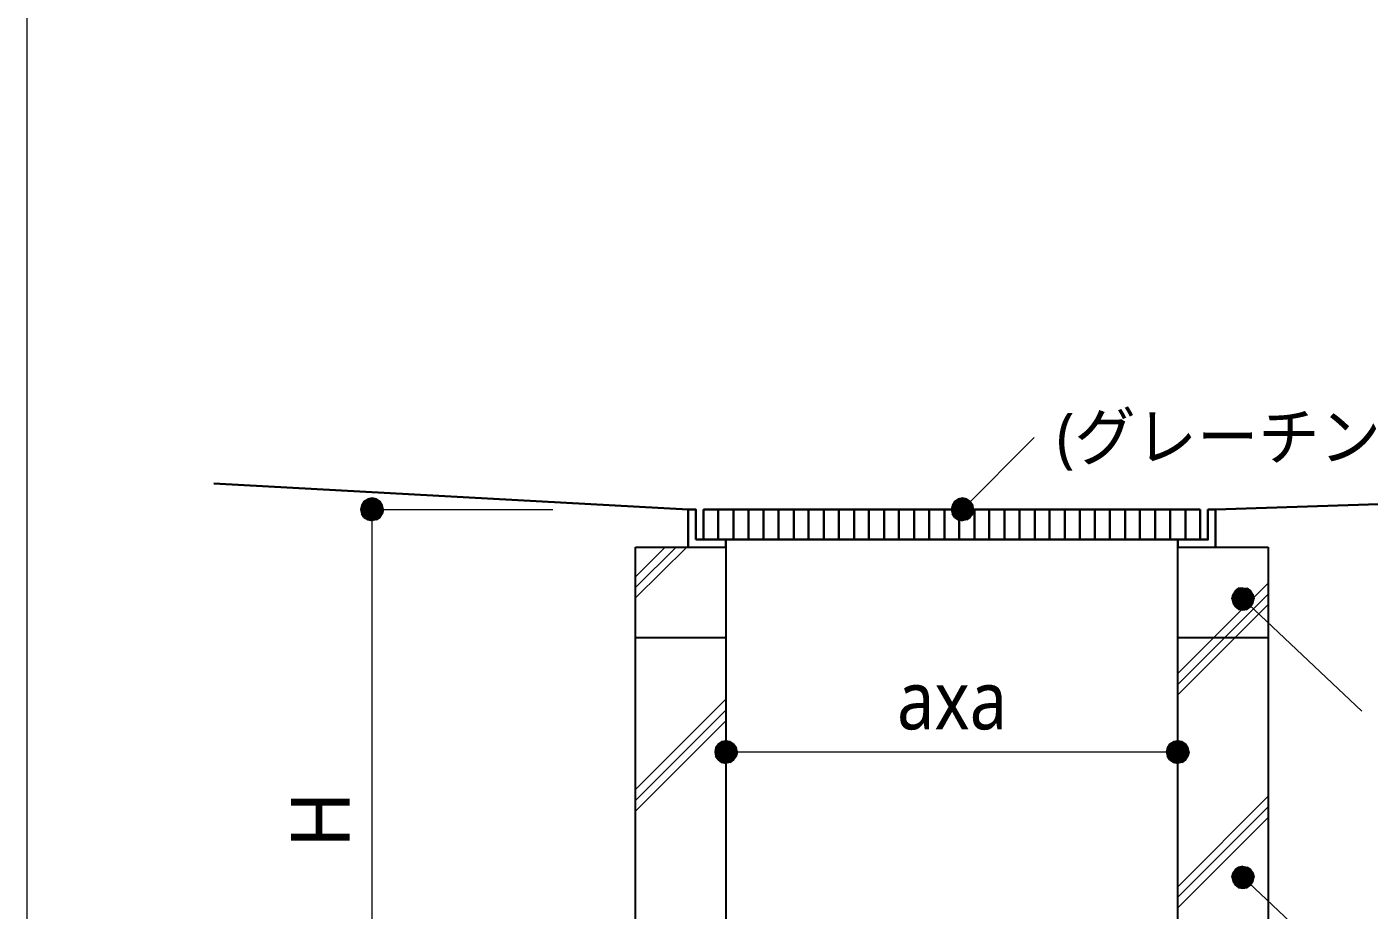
# Model space of a CAD drawing. Header units: millimetres. Extents: x 0 to 420, y 0 to 297.
# Drawn here: x 210.2 to 269.6, y 109.4 to 148.5 of the extents above; entities that cross this region are included whole.
import ezdxf
from ezdxf.enums import TextEntityAlignment as Align

# ---------------------------------------------------------------- set-up
doc = ezdxf.new("R2010")
doc.units = ezdxf.units.MM
doc.styles.add('kst32b', font='NotoSansJP-Variable.ttf')

msp = doc.modelspace()

# ---------------------------------------------------------------- hatches: boundary and pattern name
for points in [[(224.98, 127.317), (224.938, 127.127), (225.446, 127.127), (224.98, 127.317)], [(251.121, 127.317), (251.079, 127.127), (251.587, 127.127), (251.121, 127.317)], [(263.8, 123.634), (263.652, 123.529), (263.991, 123.169), (263.8, 123.634)], [(240.644, 116.586), (240.623, 116.396), (241.11, 116.396), (240.644, 116.586)], [(260.646, 116.586), (260.604, 116.396), (261.112, 116.396), (260.646, 116.586)], [(263.8, 111.294), (263.652, 111.188), (263.991, 110.85), (263.8, 111.294)]]:
    msp.add_hatch(color=7).paths.add_polyline_path(points)
h = msp.add_hatch(color=7)
h.paths.add_polyline_path([(225.446, 127.635), (225.256, 127.593), (225.446, 127.127), (225.446, 127.635)])
h.paths.add_polyline_path([(225.256, 127.593), (225.446, 127.127), (225.086, 127.487), (225.256, 127.593)])
h.paths.add_polyline_path([(225.446, 127.127), (225.086, 127.487), (224.98, 127.317), (225.446, 127.127)])
h = msp.add_hatch(color=7)
h.paths.add_polyline_path([(225.912, 127.317), (225.806, 127.487), (225.446, 127.127), (225.912, 127.317)])
h.paths.add_polyline_path([(225.806, 127.487), (225.446, 127.127), (225.637, 127.593), (225.806, 127.487)])
h.paths.add_polyline_path([(225.446, 127.127), (225.637, 127.593), (225.446, 127.635), (225.446, 127.127)])
h = msp.add_hatch(color=7)
h.paths.add_polyline_path([(225.806, 126.767), (225.912, 126.936), (225.446, 127.127), (225.806, 126.767)])
h.paths.add_polyline_path([(225.912, 126.936), (225.446, 127.127), (225.954, 127.127), (225.912, 126.936)])
h.paths.add_polyline_path([(225.446, 127.127), (225.954, 127.127), (225.912, 127.317), (225.446, 127.127)])
h = msp.add_hatch(color=7)
h.paths.add_polyline_path([(251.587, 127.635), (251.396, 127.593), (251.587, 127.127), (251.587, 127.635)])
h.paths.add_polyline_path([(251.396, 127.593), (251.587, 127.127), (251.227, 127.487), (251.396, 127.593)])
h.paths.add_polyline_path([(251.587, 127.127), (251.227, 127.487), (251.121, 127.317), (251.587, 127.127)])
h = msp.add_hatch(color=7)
h.paths.add_polyline_path([(252.053, 127.317), (251.926, 127.487), (251.587, 127.127), (252.053, 127.317)])
h.paths.add_polyline_path([(251.926, 127.487), (251.587, 127.127), (251.778, 127.593), (251.926, 127.487)])
h.paths.add_polyline_path([(251.587, 127.127), (251.778, 127.593), (251.587, 127.635), (251.587, 127.127)])
h = msp.add_hatch(color=7)
h.paths.add_polyline_path([(251.926, 126.767), (252.053, 126.936), (251.587, 127.127), (251.926, 126.767)])
h.paths.add_polyline_path([(252.053, 126.936), (251.587, 127.127), (252.074, 127.127), (252.053, 126.936)])
h.paths.add_polyline_path([(251.587, 127.127), (252.074, 127.127), (252.053, 127.317), (251.587, 127.127)])
h = msp.add_hatch(color=7)
h.paths.add_polyline_path([(224.938, 127.127), (224.98, 126.936), (225.446, 127.127), (224.938, 127.127)])
h.paths.add_polyline_path([(224.98, 126.936), (225.446, 127.127), (225.086, 126.767), (224.98, 126.936)])
h.paths.add_polyline_path([(225.446, 127.127), (225.086, 126.767), (225.256, 126.661), (225.446, 127.127)])
h = msp.add_hatch(color=7)
h.paths.add_polyline_path([(225.256, 126.661), (225.446, 126.619), (225.446, 127.127), (225.256, 126.661)])
h.paths.add_polyline_path([(225.446, 126.619), (225.446, 127.127), (225.637, 126.661), (225.446, 126.619)])
h.paths.add_polyline_path([(225.446, 127.127), (225.637, 126.661), (225.806, 126.767), (225.446, 127.127)])
h = msp.add_hatch(color=7)
h.paths.add_polyline_path([(251.079, 127.127), (251.121, 126.936), (251.587, 127.127), (251.079, 127.127)])
h.paths.add_polyline_path([(251.121, 126.936), (251.587, 127.127), (251.227, 126.767), (251.121, 126.936)])
h.paths.add_polyline_path([(251.587, 127.127), (251.227, 126.767), (251.396, 126.661), (251.587, 127.127)])
h = msp.add_hatch(color=7)
h.paths.add_polyline_path([(251.396, 126.661), (251.587, 126.619), (251.587, 127.127), (251.396, 126.661)])
h.paths.add_polyline_path([(251.587, 126.619), (251.587, 127.127), (251.778, 126.661), (251.587, 126.619)])
h.paths.add_polyline_path([(251.587, 127.127), (251.778, 126.661), (251.926, 126.767), (251.587, 127.127)])
h = msp.add_hatch(color=7)
h.paths.add_polyline_path([(264.35, 123.529), (264.181, 123.634), (263.991, 123.169), (264.35, 123.529)])
h.paths.add_polyline_path([(264.181, 123.634), (263.991, 123.169), (263.991, 123.656), (264.181, 123.634)])
h.paths.add_polyline_path([(263.991, 123.169), (263.991, 123.656), (263.8, 123.634), (263.991, 123.169)])
h = msp.add_hatch(color=7)
h.paths.add_polyline_path([(263.652, 123.529), (263.546, 123.359), (263.991, 123.169), (263.652, 123.529)])
h.paths.add_polyline_path([(263.546, 123.359), (263.991, 123.169), (263.504, 123.169), (263.546, 123.359)])
h.paths.add_polyline_path([(263.991, 123.169), (263.504, 123.169), (263.546, 122.978), (263.991, 123.169)])
h = msp.add_hatch(color=7)
h.paths.add_polyline_path([(263.546, 122.978), (263.652, 122.809), (263.991, 123.169), (263.546, 122.978)])
h.paths.add_polyline_path([(263.652, 122.809), (263.991, 123.169), (263.8, 122.703), (263.652, 122.809)])
h.paths.add_polyline_path([(263.991, 123.169), (263.8, 122.703), (263.991, 122.661), (263.991, 123.169)])
h = msp.add_hatch(color=7)
h.paths.add_polyline_path([(264.456, 122.978), (264.499, 123.169), (263.991, 123.169), (264.456, 122.978)])
h.paths.add_polyline_path([(264.499, 123.169), (263.991, 123.169), (264.456, 123.359), (264.499, 123.169)])
h.paths.add_polyline_path([(263.991, 123.169), (264.456, 123.359), (264.35, 123.529), (263.991, 123.169)])
h = msp.add_hatch(color=7)
h.paths.add_polyline_path([(263.991, 122.661), (264.181, 122.703), (263.991, 123.169), (263.991, 122.661)])
h.paths.add_polyline_path([(264.181, 122.703), (263.991, 123.169), (264.35, 122.809), (264.181, 122.703)])
h.paths.add_polyline_path([(263.991, 123.169), (264.35, 122.809), (264.456, 122.978), (263.991, 123.169)])
h = msp.add_hatch(color=7)
h.paths.add_polyline_path([(241.11, 116.882), (240.919, 116.861), (241.11, 116.396), (241.11, 116.882)])
h.paths.add_polyline_path([(240.919, 116.861), (241.11, 116.396), (240.771, 116.755), (240.919, 116.861)])
h.paths.add_polyline_path([(241.11, 116.396), (240.771, 116.755), (240.644, 116.586), (241.11, 116.396)])
h = msp.add_hatch(color=7)
h.paths.add_polyline_path([(241.575, 116.586), (241.469, 116.755), (241.11, 116.396), (241.575, 116.586)])
h.paths.add_polyline_path([(241.469, 116.755), (241.11, 116.396), (241.3, 116.861), (241.469, 116.755)])
h.paths.add_polyline_path([(241.11, 116.396), (241.3, 116.861), (241.11, 116.882), (241.11, 116.396)])
h = msp.add_hatch(color=7)
h.paths.add_polyline_path([(241.469, 116.036), (241.575, 116.205), (241.11, 116.396), (241.469, 116.036)])
h.paths.add_polyline_path([(241.575, 116.205), (241.11, 116.396), (241.618, 116.396), (241.575, 116.205)])
h.paths.add_polyline_path([(241.11, 116.396), (241.618, 116.396), (241.575, 116.586), (241.11, 116.396)])
h = msp.add_hatch(color=7)
h.paths.add_polyline_path([(261.112, 116.882), (260.921, 116.861), (261.112, 116.396), (261.112, 116.882)])
h.paths.add_polyline_path([(260.921, 116.861), (261.112, 116.396), (260.752, 116.755), (260.921, 116.861)])
h.paths.add_polyline_path([(261.112, 116.396), (260.752, 116.755), (260.646, 116.586), (261.112, 116.396)])
h = msp.add_hatch(color=7)
h.paths.add_polyline_path([(261.578, 116.586), (261.472, 116.755), (261.112, 116.396), (261.578, 116.586)])
h.paths.add_polyline_path([(261.472, 116.755), (261.112, 116.396), (261.303, 116.861), (261.472, 116.755)])
h.paths.add_polyline_path([(261.112, 116.396), (261.303, 116.861), (261.112, 116.882), (261.112, 116.396)])
h = msp.add_hatch(color=7)
h.paths.add_polyline_path([(261.472, 116.036), (261.578, 116.205), (261.112, 116.396), (261.472, 116.036)])
h.paths.add_polyline_path([(261.578, 116.205), (261.112, 116.396), (261.62, 116.396), (261.578, 116.205)])
h.paths.add_polyline_path([(261.112, 116.396), (261.62, 116.396), (261.578, 116.586), (261.112, 116.396)])
h = msp.add_hatch(color=7)
h.paths.add_polyline_path([(240.623, 116.396), (240.644, 116.205), (241.11, 116.396), (240.623, 116.396)])
h.paths.add_polyline_path([(240.644, 116.205), (241.11, 116.396), (240.771, 116.036), (240.644, 116.205)])
h.paths.add_polyline_path([(241.11, 116.396), (240.771, 116.036), (240.919, 115.93), (241.11, 116.396)])
h = msp.add_hatch(color=7)
h.paths.add_polyline_path([(240.919, 115.93), (241.11, 115.887), (241.11, 116.396), (240.919, 115.93)])
h.paths.add_polyline_path([(241.11, 115.887), (241.11, 116.396), (241.3, 115.93), (241.11, 115.887)])
h.paths.add_polyline_path([(241.11, 116.396), (241.3, 115.93), (241.469, 116.036), (241.11, 116.396)])
h = msp.add_hatch(color=7)
h.paths.add_polyline_path([(260.604, 116.396), (260.646, 116.205), (261.112, 116.396), (260.604, 116.396)])
h.paths.add_polyline_path([(260.646, 116.205), (261.112, 116.396), (260.752, 116.036), (260.646, 116.205)])
h.paths.add_polyline_path([(261.112, 116.396), (260.752, 116.036), (260.921, 115.93), (261.112, 116.396)])
h = msp.add_hatch(color=7)
h.paths.add_polyline_path([(260.921, 115.93), (261.112, 115.887), (261.112, 116.396), (260.921, 115.93)])
h.paths.add_polyline_path([(261.112, 115.887), (261.112, 116.396), (261.303, 115.93), (261.112, 115.887)])
h.paths.add_polyline_path([(261.112, 116.396), (261.303, 115.93), (261.472, 116.036), (261.112, 116.396)])
h = msp.add_hatch(color=7)
h.paths.add_polyline_path([(263.652, 111.188), (263.546, 111.04), (263.991, 110.85), (263.652, 111.188)])
h.paths.add_polyline_path([(263.546, 111.04), (263.991, 110.85), (263.504, 110.85), (263.546, 111.04)])
h.paths.add_polyline_path([(263.991, 110.85), (263.504, 110.85), (263.546, 110.659), (263.991, 110.85)])
h = msp.add_hatch(color=7)
h.paths.add_polyline_path([(264.35, 111.188), (264.181, 111.294), (263.991, 110.85), (264.35, 111.188)])
h.paths.add_polyline_path([(264.181, 111.294), (263.991, 110.85), (263.991, 111.337), (264.181, 111.294)])
h.paths.add_polyline_path([(263.991, 110.85), (263.991, 111.337), (263.8, 111.294), (263.991, 110.85)])
h = msp.add_hatch(color=7)
h.paths.add_polyline_path([(264.456, 110.659), (264.499, 110.85), (263.991, 110.85), (264.456, 110.659)])
h.paths.add_polyline_path([(264.499, 110.85), (263.991, 110.85), (264.456, 111.04), (264.499, 110.85)])
h.paths.add_polyline_path([(263.991, 110.85), (264.456, 111.04), (264.35, 111.188), (263.991, 110.85)])
h = msp.add_hatch(color=7)
h.paths.add_polyline_path([(263.546, 110.659), (263.652, 110.49), (263.991, 110.85), (263.546, 110.659)])
h.paths.add_polyline_path([(263.652, 110.49), (263.991, 110.85), (263.8, 110.384), (263.652, 110.49)])
h.paths.add_polyline_path([(263.991, 110.85), (263.8, 110.384), (263.991, 110.342), (263.991, 110.85)])
h = msp.add_hatch(color=7)
h.paths.add_polyline_path([(263.991, 110.342), (264.181, 110.384), (263.991, 110.85), (263.991, 110.342)])
h.paths.add_polyline_path([(264.181, 110.384), (263.991, 110.85), (264.35, 110.49), (264.181, 110.384)])
h.paths.add_polyline_path([(263.991, 110.85), (264.35, 110.49), (264.456, 110.659), (263.991, 110.85)])

# ---------------------------------------------------------------- linework, layer by layer
at = {"lineweight": 13}
for points in [[(210.164, 285.983), (210.164, 45.995)], [(251.587, 127.127), (254.762, 130.302)], [(225.446, 127.127), (233.447, 127.127)], [(225.446, 93.789), (225.446, 98.785), (225.446, 127.127)], [(237.109, 124.142), (238.421, 125.455)], [(237.109, 123.677), (238.908, 125.455)], [(237.109, 123.211), (239.374, 125.455)], [(261.112, 119.867), (265.112, 123.867)], [(261.112, 119.38), (265.112, 123.38)], [(263.991, 123.169), (269.261, 118.195)], [(261.112, 118.914), (265.112, 122.915)], [(237.109, 114.723), (241.11, 118.724)], [(237.109, 114.237), (241.11, 118.237)], [(237.109, 113.771), (241.11, 117.771)], [(241.11, 116.396), (261.112, 116.396)], [(261.112, 110.427), (265.112, 114.427)], [(261.112, 109.961), (265.112, 113.961)], [(261.112, 109.495), (265.112, 113.496)], [(263.991, 110.85), (269.261, 105.876)]]:
    msp.add_lwpolyline(points, dxfattribs=at)
at = {"lineweight": 30}
for points in [[(218.44, 128.27), (239.437, 127.127)], [(290.788, 128.037), (262.784, 127.127), (262.784, 125.455)], [(239.437, 125.455), (239.437, 127.127), (239.776, 127.127), (239.776, 125.793)], [(240.115, 127.127), (240.115, 125.793)], [(262.107, 127.127), (240.115, 127.127)], [(240.771, 127.127), (240.771, 125.793)], [(241.448, 127.127), (241.448, 125.793)], [(242.104, 127.127), (242.104, 125.793)], [(242.782, 127.127), (242.782, 125.793)], [(243.438, 127.127), (243.438, 125.793)], [(244.115, 127.127), (244.115, 125.793)], [(244.771, 127.127), (244.771, 125.793)], [(245.449, 127.127), (245.449, 125.793)], [(246.105, 127.127), (246.105, 125.793)], [(246.782, 127.127), (246.782, 125.793)], [(247.438, 127.127), (247.438, 125.793)], [(248.116, 127.127), (248.116, 125.793)], [(248.772, 127.127), (248.772, 125.793)], [(249.449, 127.127), (249.449, 125.793)], [(250.105, 127.127), (250.105, 125.793)], [(250.783, 127.127), (250.783, 125.793)], [(251.439, 127.127), (251.439, 125.793)], [(252.116, 127.127), (252.116, 125.793)], [(252.772, 127.127), (252.772, 125.793)], [(253.45, 127.127), (253.45, 125.793)], [(254.106, 127.127), (254.106, 125.793)], [(254.783, 127.127), (254.783, 125.793)], [(255.439, 127.127), (255.439, 125.793)], [(256.117, 127.127), (256.117, 125.793)], [(256.773, 127.127), (256.773, 125.793)], [(257.45, 127.127), (257.45, 125.793)], [(258.106, 127.127), (258.106, 125.793)], [(258.784, 127.127), (258.784, 125.793)], [(259.44, 127.127), (259.44, 125.793)], [(260.117, 127.127), (260.117, 125.793)], [(260.773, 127.127), (260.773, 125.793)], [(261.451, 127.127), (261.451, 125.793)], [(262.107, 127.127), (262.107, 125.793), (262.446, 125.793), (262.446, 127.127)], [(262.446, 127.127), (262.784, 127.127)], [(239.776, 125.793), (240.115, 125.793)], [(240.115, 125.793), (262.107, 125.793)], [(241.11, 125.793), (241.11, 125.455)], [(261.112, 125.793), (261.112, 125.455)]]:
    msp.add_lwpolyline(points, dxfattribs=at)
at = {"lineweight": 0}
for points in [[(224.98, 127.317), (224.938, 127.127), (225.446, 127.127)], [(225.446, 127.127), (225.086, 127.487), (224.98, 127.317)], [(225.256, 127.593), (225.446, 127.127), (225.086, 127.487)], [(225.446, 127.635), (225.256, 127.593), (225.446, 127.127)], [(225.446, 127.127), (225.637, 127.593), (225.446, 127.635)], [(225.806, 127.487), (225.446, 127.127), (225.637, 127.593)], [(225.912, 127.317), (225.806, 127.487), (225.446, 127.127)], [(225.446, 127.127), (225.954, 127.127), (225.912, 127.317)], [(251.121, 127.317), (251.079, 127.127), (251.587, 127.127)], [(251.587, 127.127), (251.227, 127.487), (251.121, 127.317)], [(251.396, 127.593), (251.587, 127.127), (251.227, 127.487)], [(251.587, 127.635), (251.396, 127.593), (251.587, 127.127)], [(251.587, 127.127), (251.778, 127.593), (251.587, 127.635)], [(251.926, 127.487), (251.587, 127.127), (251.778, 127.593)], [(252.053, 127.317), (251.926, 127.487), (251.587, 127.127)], [(251.587, 127.127), (252.074, 127.127), (252.053, 127.317)], [(224.938, 127.127), (224.98, 126.936), (225.446, 127.127)], [(224.98, 126.936), (225.446, 127.127), (225.086, 126.767)], [(225.446, 127.127), (225.086, 126.767), (225.256, 126.661)], [(225.256, 126.661), (225.446, 126.619), (225.446, 127.127)], [(225.446, 126.619), (225.446, 127.127), (225.637, 126.661)], [(225.446, 127.127), (225.637, 126.661), (225.806, 126.767)], [(225.806, 126.767), (225.912, 126.936), (225.446, 127.127)], [(225.912, 126.936), (225.446, 127.127), (225.954, 127.127)], [(251.079, 127.127), (251.121, 126.936), (251.587, 127.127)], [(251.121, 126.936), (251.587, 127.127), (251.227, 126.767)], [(251.587, 127.127), (251.227, 126.767), (251.396, 126.661)], [(251.396, 126.661), (251.587, 126.619), (251.587, 127.127)], [(251.587, 126.619), (251.587, 127.127), (251.778, 126.661)], [(251.587, 127.127), (251.778, 126.661), (251.926, 126.767)], [(251.926, 126.767), (252.053, 126.936), (251.587, 127.127)], [(252.053, 126.936), (251.587, 127.127), (252.074, 127.127)], [(263.8, 123.634), (263.652, 123.529), (263.991, 123.169)], [(263.991, 123.169), (263.991, 123.656), (263.8, 123.634)], [(264.181, 123.634), (263.991, 123.169), (263.991, 123.656)], [(264.35, 123.529), (264.181, 123.634), (263.991, 123.169)], [(263.546, 123.359), (263.991, 123.169), (263.504, 123.169)], [(263.991, 123.169), (263.504, 123.169), (263.546, 122.978)], [(263.652, 123.529), (263.546, 123.359), (263.991, 123.169)], [(263.546, 122.978), (263.652, 122.809), (263.991, 123.169)], [(263.652, 122.809), (263.991, 123.169), (263.8, 122.703)], [(263.991, 123.169), (263.8, 122.703), (263.991, 122.661)], [(263.991, 123.169), (264.456, 123.359), (264.35, 123.529)], [(264.499, 123.169), (263.991, 123.169), (264.456, 123.359)], [(263.991, 122.661), (264.181, 122.703), (263.991, 123.169)], [(264.181, 122.703), (263.991, 123.169), (264.35, 122.809)], [(263.991, 123.169), (264.35, 122.809), (264.456, 122.978)], [(264.456, 122.978), (264.499, 123.169), (263.991, 123.169)], [(240.644, 116.586), (240.623, 116.396), (241.11, 116.396)], [(241.11, 116.396), (240.771, 116.755), (240.644, 116.586)], [(240.919, 116.861), (241.11, 116.396), (240.771, 116.755)], [(241.11, 116.882), (240.919, 116.861), (241.11, 116.396)], [(241.11, 116.396), (241.3, 116.861), (241.11, 116.882)], [(241.469, 116.755), (241.11, 116.396), (241.3, 116.861)], [(241.575, 116.586), (241.469, 116.755), (241.11, 116.396)], [(241.11, 116.396), (241.618, 116.396), (241.575, 116.586)], [(260.646, 116.586), (260.604, 116.396), (261.112, 116.396)], [(261.112, 116.396), (260.752, 116.755), (260.646, 116.586)], [(260.921, 116.861), (261.112, 116.396), (260.752, 116.755)], [(261.112, 116.882), (260.921, 116.861), (261.112, 116.396)], [(261.112, 116.396), (261.303, 116.861), (261.112, 116.882)], [(261.472, 116.755), (261.112, 116.396), (261.303, 116.861)], [(261.578, 116.586), (261.472, 116.755), (261.112, 116.396)], [(261.112, 116.396), (261.62, 116.396), (261.578, 116.586)], [(240.623, 116.396), (240.644, 116.205), (241.11, 116.396)], [(240.644, 116.205), (241.11, 116.396), (240.771, 116.036)], [(241.11, 116.396), (240.771, 116.036), (240.919, 115.93)], [(240.919, 115.93), (241.11, 115.887), (241.11, 116.396)], [(241.11, 115.887), (241.11, 116.396), (241.3, 115.93)], [(241.11, 116.396), (241.3, 115.93), (241.469, 116.036)], [(241.469, 116.036), (241.575, 116.205), (241.11, 116.396)], [(241.575, 116.205), (241.11, 116.396), (241.618, 116.396)], [(260.604, 116.396), (260.646, 116.205), (261.112, 116.396)], [(260.646, 116.205), (261.112, 116.396), (260.752, 116.036)], [(261.112, 116.396), (260.752, 116.036), (260.921, 115.93)], [(260.921, 115.93), (261.112, 115.887), (261.112, 116.396)], [(261.112, 115.887), (261.112, 116.396), (261.303, 115.93)], [(261.112, 116.396), (261.303, 115.93), (261.472, 116.036)], [(261.472, 116.036), (261.578, 116.205), (261.112, 116.396)], [(261.578, 116.205), (261.112, 116.396), (261.62, 116.396)], [(263.652, 111.188), (263.546, 111.04), (263.991, 110.85)], [(263.8, 111.294), (263.652, 111.188), (263.991, 110.85)], [(263.991, 110.85), (263.991, 111.337), (263.8, 111.294)], [(264.181, 111.294), (263.991, 110.85), (263.991, 111.337)], [(264.35, 111.188), (264.181, 111.294), (263.991, 110.85)], [(263.991, 110.85), (264.456, 111.04), (264.35, 111.188)], [(263.546, 111.04), (263.991, 110.85), (263.504, 110.85)], [(263.991, 110.85), (263.504, 110.85), (263.546, 110.659)], [(263.546, 110.659), (263.652, 110.49), (263.991, 110.85)], [(263.652, 110.49), (263.991, 110.85), (263.8, 110.384)], [(263.991, 110.85), (263.8, 110.384), (263.991, 110.342)], [(264.499, 110.85), (263.991, 110.85), (264.456, 111.04)], [(263.991, 110.342), (264.181, 110.384), (263.991, 110.85)], [(264.181, 110.384), (263.991, 110.85), (264.35, 110.49)], [(263.991, 110.85), (264.35, 110.49), (264.456, 110.659)], [(264.456, 110.659), (264.499, 110.85), (263.991, 110.85)]]:
    msp.add_lwpolyline(points, close=True, dxfattribs=at)
at = {"lineweight": 25}
for points in [[(237.109, 125.455), (241.11, 125.455)], [(237.109, 91.8), (237.109, 125.455)], [(241.11, 125.455), (241.11, 93.789)], [(261.112, 125.455), (265.112, 125.455)], [(261.112, 93.789), (261.112, 125.455)], [(265.112, 125.455), (265.112, 91.8)], [(237.109, 121.454), (241.11, 121.454)], [(261.112, 121.454), (265.112, 121.454)]]:
    msp.add_lwpolyline(points, dxfattribs=at)

# ---------------------------------------------------------------- texts
at = {"style": 'kst32b'}
for s, height, p, p2 in [('(グレーチング枠付き)', 2.07913, (255.757, 129.307), (281.746, 129.307)), ('axa', 2.5989, (248.687, 117.39), (253.56, 117.39))]:
    msp.add_text(s, height=height, dxfattribs=at).set_placement(p, p2, align=Align.FIT)
msp.add_text('H', height=2.599, rotation=90, dxfattribs=at).set_placement((224.451, 112.141))

doc.saveas('drawing.dxf')
